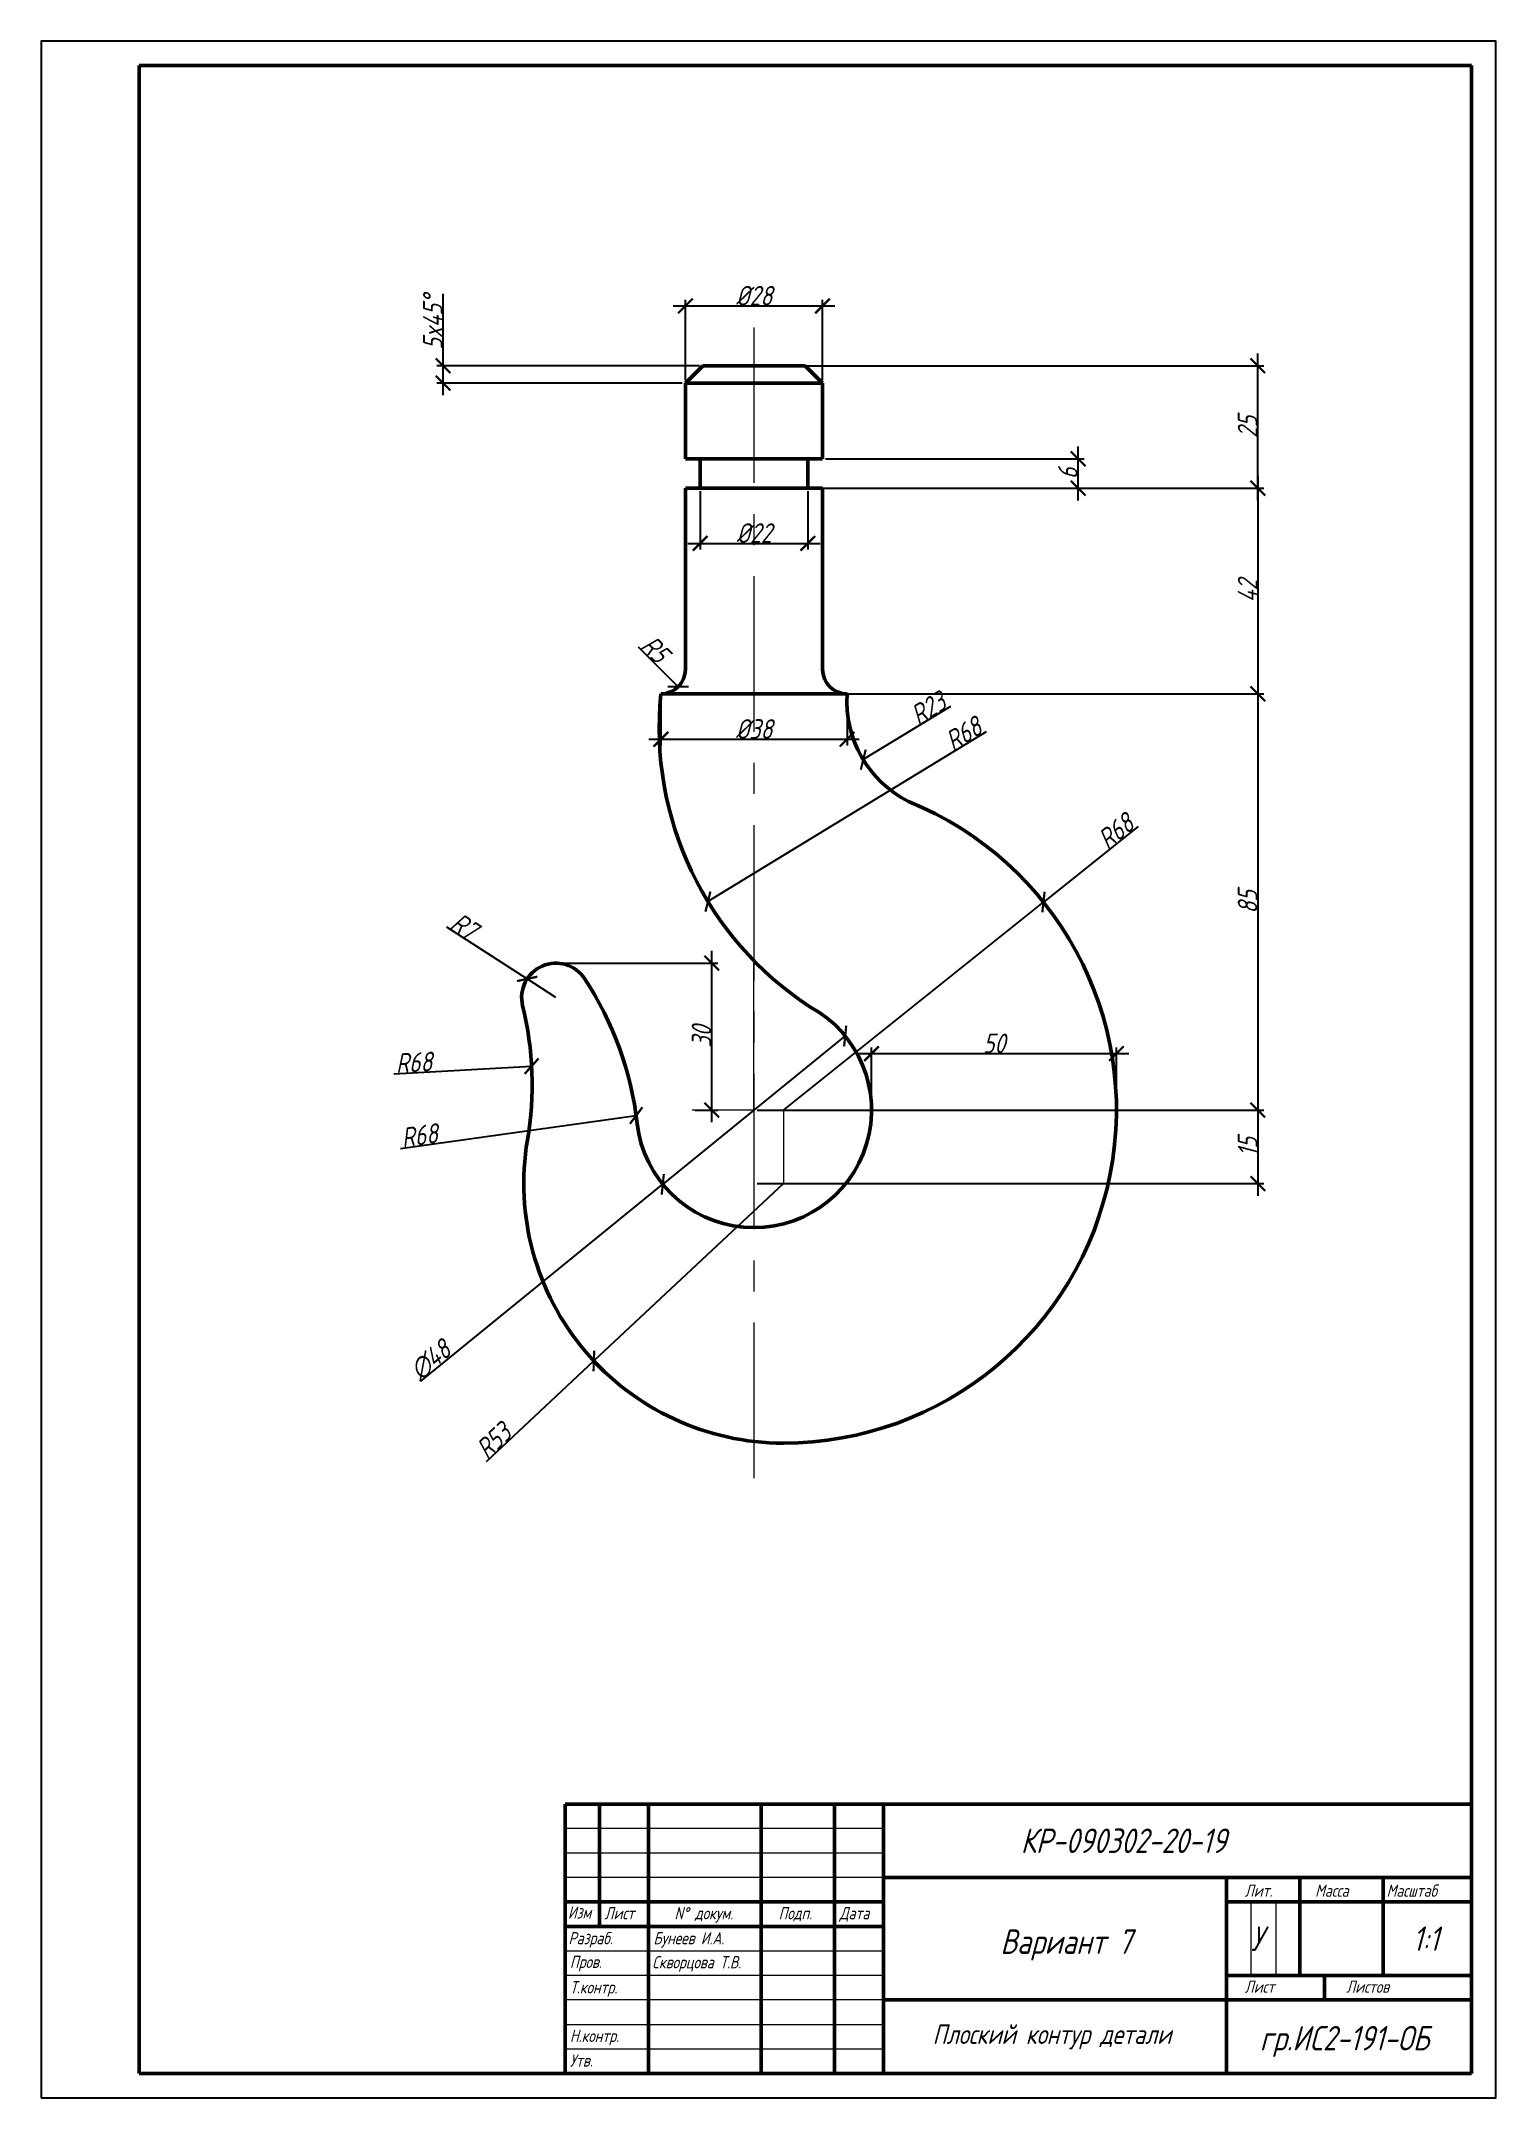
# Model space of a CAD drawing. Header units: millimetres. Extents: x 2830 to 3127, y 1507 to 1927.
import ezdxf

# ---------------------------------------------------------------- set-up
doc = ezdxf.new("R2010")
doc.units = ezdxf.units.MM
doc.linetypes.add('осевая', pattern=[50.8, 31.75, -6.35, 6.35, -6.35])
doc.layers.add('Непечатная', color=7, linetype='Continuous')
doc.layers.add('Текст', color=7, linetype='Continuous')
for name, color, linetype, lineweight in [('Осевая', 7, 'осевая', 15), ('Основная', 7, 'Continuous', 50), ('Размеры', 7, 'Continuous', 18), ('Тонкая', 7, 'Continuous', 20)]:
    doc.layers.add(name, color=color, linetype=linetype, lineweight=lineweight)
doc.styles.get("Standard").update_dxf_attribs({"font": '', "oblique": 15, "height": 4})
doc.styles.get('Standard').set_extended_font_data('GOST Type AU')
doc.dimstyles.new('NewStyle', dxfattribs={"dimtxt": 4, "dimasz": 3, "dimexe": 1.25, "dimexo": 0.625, "dimgap": 0.09, "dimtad": 1, "dimdsep": 46, "dimtxsty": 'Standard', "dimblk": 'ARCHTICK', "dimcen": 0.09, "dimdle": 2.5, "dimadec": 0, "dimazin": 2, "dimtfac": 1, "dimtmove": 0, "dimatfit": 3, "dimldrblk": 'ARCHTICK', "dimfxl": 1, "dimarcsym": 0})

# ---------------------------------------------------------------- blocks, each defined once
blk = doc.blocks.new('A$C3F8F3860')
at = {"layer": 'Непечатная'}
blk.add_lwpolyline([(0, 0), (297, 0), (297, 420), (0, 420)], close=True, dxfattribs=at)
at = {"layer": 'Основная'}
for p, q in [((20, 45), (20, 415)), ((292, 415), (20, 415)), ((292, 5), (292, 415)), ((107, 60), (107, 5)), ((292, 60), (107, 60)), ((114, 35), (114, 60)), ((124, 60), (124, 5)), ((147, 5), (147, 60)), ((162, 60), (162, 5)), ((172, 60), (172, 5)), ((20, 5), (20, 45)), ((172, 45), (292, 45)), ((242, 45), (242, 5)), ((257, 45), (257, 25)), ((274, 45), (274, 25)), ((242, 40), (292, 40)), ((292, 25), (242, 25)), ((262, 25), (262, 20)), ((292, 20), (172, 20)), ((20, 5), (292, 5))]:
    blk.add_line(p, q, dxfattribs=at)
at = {"layer": 'Основная', "lineweight": 50}
for p, q in [((172, 40), (107, 40)), ((172, 35), (107, 35))]:
    blk.add_line(p, q, dxfattribs=at)
at = {"layer": 'Тонкая'}
for p, q in [((172, 55), (107, 55)), ((172, 50), (107, 50)), ((172, 45), (107, 45)), ((246.99, 39.79), (246.99, 25)), ((252.07, 39.79), (252.07, 25)), ((107, 30), (172, 30)), ((172, 25), (107, 25)), ((172, 20), (107, 20))]:
    blk.add_line(p, q, dxfattribs=at)
for points in [[(107, 15), (172, 15)], [(107, 10), (172, 10)]]:
    blk.add_lwpolyline(points, dxfattribs=at)
at = {"layer": 'Текст', "oblique": 15}
for s, height, p in [('КР-090302-20-19', 5, (200, 50)), ('Лит.', 2.5, (245.72, 41.07)), ('Масса', 2.5, (260.09, 41.07)), ('Масштаб', 2.5, (274.68, 41.07)), ('Изм', 2.5, (107.55, 36.61)), ('Лист', 2.5, (115.02, 36.46)), ('N%%d докум. ', 2.5, (129.3, 36.46)), ('Подп.', 2.5, (150.56, 36.46)), ('Дата', 2.5, (163.01, 36.46)), ('Разраб.', 2.5, (107.66, 31.36)), ('Бунеев И.А.', 2.5, (125, 31.36)), ('Вариант 7', 5, (195.84, 29.4)), ('У', 5, (247, 30)), ('1:1', 5, (280, 30)), ('Пров.', 2.5, (107.96, 26.53)), ('Скворцова Т.В.', 2.5, (124.77, 26.45)), ('Т.контр.', 2.5, (107.96, 21.33)), ('Лист', 2.5, (245.72, 21.45)), ('Листов', 2.5, (266.44, 21.45)), ('Н.контр.', 2.5, (107.96, 11.41)), ('Плоский контур детали', 4, (182, 11)), ('гр.ИС2-191-ОБ', 5, (248.82, 9.69)), ('Утв.', 2.5, (107.96, 6.39))]:
    blk.add_text(s, height=height, dxfattribs=at).set_placement(p)
blk = doc.blocks.new('_ArchTick')
at = {"color": 0, "linetype": 'ByBlock', "const_width": 0.15}
blk.add_lwpolyline([(-0.5, -0.5), (0.5, 0.5)], dxfattribs=at)
blk = doc.blocks.new('*D19')
at = {"layer": 'Defpoints', "color": 0, "transparency": 16777216}
for p in [(2989.35, 1872.48), (2961.35, 1856.73), (2989.35, 1856.73)]:
    blk.add_point(p, dxfattribs=at)
at = {"layer": 'Размеры', "color": 0, "lineweight": -2, "transparency": 16777216}
for p, q in [((2961.35, 1857.35), (2961.35, 1873.73)), ((2989.35, 1857.35), (2989.35, 1873.73)), ((2958.85, 1872.48), (2991.85, 1872.48))]:
    blk.add_line(p, q, dxfattribs=at)
at = {"layer": 'Размеры', "color": 0, "lineweight": -2, "transparency": 16777216, "xscale": 3, "yscale": 3, "zscale": 3, "rotation": 180}
blk.add_blockref('_ArchTick', (2961.35, 1872.48), dxfattribs=at)
at = {"layer": 'Размеры', "color": 0, "lineweight": -2, "transparency": 16777216, "xscale": 3, "yscale": 3, "zscale": 3}
blk.add_blockref('_ArchTick', (2989.35, 1872.48), dxfattribs=at)
at = {"layer": 'Размеры', "color": 0, "transparency": 16777216, "insert": (2975.35, 1874.57), "char_height": 4, "attachment_point": 5}
blk.add_mtext('%%C28', dxfattribs=at)
blk = doc.blocks.new('*D21')
at = {"layer": 'Defpoints', "color": 0, "transparency": 16777216}
for p in [(2911.87, 1860.27), (2961.35, 1856.73), (2964.88, 1860.27)]:
    blk.add_point(p, dxfattribs=at)
at = {"layer": 'Размеры', "color": 0, "lineweight": -2, "transparency": 16777216}
for p, q in [((2911.87, 1860.27), (2911.87, 1874.98)), ((2964.26, 1860.27), (2910.62, 1860.27)), ((2960.72, 1856.73), (2910.62, 1856.73)), ((2911.87, 1854.23), (2911.87, 1860.27))]:
    blk.add_line(p, q, dxfattribs=at)
at = {"layer": 'Размеры', "color": 0, "lineweight": -2, "transparency": 16777216, "xscale": 3, "yscale": 3, "zscale": 3}
for p, rotation in [((2911.87, 1860.27), 90), ((2911.87, 1856.73), 270)]:
    blk.add_blockref('_ArchTick', p, dxfattribs=dict(at, rotation=rotation))
at = {"layer": 'Размеры', "color": 0, "transparency": 16777216, "insert": (2909.78, 1869.12), "char_height": 4, "attachment_point": 5, "rotation": 90}
blk.add_mtext('5x45%%D', dxfattribs=at)
blk = doc.blocks.new('*D22')
at = {"layer": 'Defpoints', "color": 0, "transparency": 16777216}
for p in [(2975.35, 1860.27), (3078.22, 1860.27), (2975.35, 1835.27)]:
    blk.add_point(p, dxfattribs=at)
at = {"layer": 'Размеры', "color": 0, "lineweight": -2, "transparency": 16777216}
for p, q in [((3078.22, 1832.77), (3078.22, 1862.77)), ((2975.97, 1860.27), (3079.47, 1860.27)), ((2975.97, 1835.27), (3079.47, 1835.27))]:
    blk.add_line(p, q, dxfattribs=at)
at = {"layer": 'Размеры', "color": 0, "lineweight": -2, "transparency": 16777216, "xscale": 3, "yscale": 3, "zscale": 3}
for p, rotation in [((3078.22, 1860.27), 90), ((3078.22, 1835.27), 270)]:
    blk.add_blockref('_ArchTick', p, dxfattribs=dict(at, rotation=rotation))
at = {"layer": 'Размеры', "color": 0, "transparency": 16777216, "insert": (3076.13, 1847.77), "char_height": 4, "attachment_point": 5, "rotation": 90}
blk.add_mtext('25', dxfattribs=at)
blk = doc.blocks.new('*D23')
at = {"layer": 'Defpoints', "color": 0, "transparency": 16777216}
for p in [(2989.35, 1841.27), (3041.54, 1841.27), (2989.35, 1835.27)]:
    blk.add_point(p, dxfattribs=at)
at = {"layer": 'Размеры', "color": 0, "lineweight": -2, "transparency": 16777216}
for p, q in [((2989.97, 1841.27), (3042.79, 1841.27)), ((3041.54, 1832.77), (3041.54, 1843.77)), ((2989.97, 1835.27), (3042.79, 1835.27))]:
    blk.add_line(p, q, dxfattribs=at)
at = {"layer": 'Размеры', "color": 0, "lineweight": -2, "transparency": 16777216, "xscale": 3, "yscale": 3, "zscale": 3}
for p, rotation in [((3041.54, 1841.27), 90), ((3041.54, 1835.27), 270)]:
    blk.add_blockref('_ArchTick', p, dxfattribs=dict(at, rotation=rotation))
at = {"layer": 'Размеры', "color": 0, "transparency": 16777216, "insert": (3039.45, 1838.27), "char_height": 4, "attachment_point": 5, "rotation": 90}
blk.add_mtext('6', dxfattribs=at)
blk = doc.blocks.new('*D24')
at = {"layer": 'Defpoints', "color": 0, "transparency": 16777216}
for p in [(2989.35, 1835.27), (2989.24, 1793.27), (3078.22, 1793.27)]:
    blk.add_point(p, dxfattribs=at)
at = {"layer": 'Размеры', "color": 0, "lineweight": -2, "transparency": 16777216}
for p, q in [((3078.22, 1837.77), (3078.22, 1790.77)), ((2989.97, 1835.27), (3079.47, 1835.27)), ((2989.87, 1793.27), (3079.47, 1793.27))]:
    blk.add_line(p, q, dxfattribs=at)
at = {"layer": 'Размеры', "color": 0, "lineweight": -2, "transparency": 16777216, "xscale": 3, "yscale": 3, "zscale": 3}
for p, rotation in [((3078.22, 1835.27), 90), ((3078.22, 1793.27), 270)]:
    blk.add_blockref('_ArchTick', p, dxfattribs=dict(at, rotation=rotation))
at = {"layer": 'Размеры', "color": 0, "transparency": 16777216, "insert": (3076.13, 1814.27), "char_height": 4, "attachment_point": 5, "rotation": 90}
blk.add_mtext('42', dxfattribs=at)
blk = doc.blocks.new('*D25')
at = {"layer": 'Defpoints', "color": 0, "transparency": 16777216}
for p in [(2975.35, 1793.27), (2975.35, 1708.27), (3078.22, 1708.27)]:
    blk.add_point(p, dxfattribs=at)
at = {"layer": 'Размеры', "color": 0, "lineweight": -2, "transparency": 16777216}
for p, q in [((3078.22, 1795.77), (3078.22, 1705.77)), ((2975.97, 1793.27), (3079.47, 1793.27)), ((2975.97, 1708.27), (3079.47, 1708.27))]:
    blk.add_line(p, q, dxfattribs=at)
at = {"layer": 'Размеры', "color": 0, "lineweight": -2, "transparency": 16777216, "xscale": 3, "yscale": 3, "zscale": 3}
for p, rotation in [((3078.22, 1793.27), 90), ((3078.22, 1708.27), 270)]:
    blk.add_blockref('_ArchTick', p, dxfattribs=dict(at, rotation=rotation))
at = {"layer": 'Размеры', "color": 0, "transparency": 16777216, "insert": (3076.13, 1750.77), "char_height": 4, "attachment_point": 5, "rotation": 90}
blk.add_mtext('85', dxfattribs=at)
blk = doc.blocks.new('*D26')
at = {"layer": 'Defpoints', "color": 0, "transparency": 16777216}
for p in [(2975.35, 1708.27), (2975.35, 1693.27), (3078.22, 1693.27)]:
    blk.add_point(p, dxfattribs=at)
at = {"layer": 'Тонкая', "color": 0, "lineweight": -2, "transparency": 16777216}
for p, q in [((3078.22, 1710.77), (3078.22, 1690.77)), ((2975.97, 1708.27), (3079.47, 1708.27)), ((2975.97, 1693.27), (3079.47, 1693.27))]:
    blk.add_line(p, q, dxfattribs=at)
at = {"layer": 'Тонкая', "color": 0, "lineweight": -2, "transparency": 16777216, "xscale": 3, "yscale": 3, "zscale": 3}
for p, rotation in [((3078.22, 1708.27), 90), ((3078.22, 1693.27), 270)]:
    blk.add_blockref('_ArchTick', p, dxfattribs=dict(at, rotation=rotation))
at = {"layer": 'Тонкая', "color": 0, "transparency": 16777216, "insert": (3076.13, 1700.77), "char_height": 4, "attachment_point": 5, "rotation": 90}
blk.add_mtext('15', dxfattribs=at)
blk = doc.blocks.new('*D29')
at = {"layer": 'Defpoints', "color": 0, "transparency": 16777216}
for p in [(3049.35, 1719.8), (2999.35, 1708.27), (3049.35, 1708.27)]:
    blk.add_point(p, dxfattribs=at)
at = {"layer": 'Тонкая', "color": 0, "lineweight": -2, "transparency": 16777216}
for p, q in [((2996.85, 1719.8), (3051.85, 1719.8)), ((2999.35, 1708.89), (2999.35, 1721.05)), ((3049.35, 1708.89), (3049.35, 1721.05))]:
    blk.add_line(p, q, dxfattribs=at)
at = {"layer": 'Тонкая', "color": 0, "lineweight": -2, "transparency": 16777216, "xscale": 3, "yscale": 3, "zscale": 3, "rotation": 180}
blk.add_blockref('_ArchTick', (2999.35, 1719.8), dxfattribs=at)
at = {"layer": 'Тонкая', "color": 0, "lineweight": -2, "transparency": 16777216, "xscale": 3, "yscale": 3, "zscale": 3}
blk.add_blockref('_ArchTick', (3049.35, 1719.8), dxfattribs=at)
at = {"layer": 'Тонкая', "color": 0, "transparency": 16777216, "insert": (3024.35, 1721.89), "char_height": 4, "attachment_point": 5}
blk.add_mtext('50', dxfattribs=at)
blk = doc.blocks.new('*D30')
at = {"layer": 'Defpoints', "color": 0, "transparency": 16777216}
for p in [(2956.35, 1793.27), (2994.35, 1793.27), (2994.35, 1784)]:
    blk.add_point(p, dxfattribs=at)
at = {"layer": 'Тонкая', "color": 0, "lineweight": -2, "transparency": 16777216}
for p, q in [((2956.35, 1792.64), (2956.35, 1782.75)), ((2994.35, 1792.64), (2994.35, 1782.75)), ((2953.85, 1784), (2996.85, 1784))]:
    blk.add_line(p, q, dxfattribs=at)
at = {"layer": 'Тонкая', "color": 0, "lineweight": -2, "transparency": 16777216, "xscale": 3, "yscale": 3, "zscale": 3, "rotation": 180}
blk.add_blockref('_ArchTick', (2956.35, 1784), dxfattribs=at)
at = {"layer": 'Тонкая', "color": 0, "lineweight": -2, "transparency": 16777216, "xscale": 3, "yscale": 3, "zscale": 3}
blk.add_blockref('_ArchTick', (2994.35, 1784), dxfattribs=at)
at = {"layer": 'Тонкая', "color": 0, "transparency": 16777216, "insert": (2975.35, 1786.09), "char_height": 4, "attachment_point": 5}
blk.add_mtext('%%C38', dxfattribs=at)
blk = doc.blocks.new('*D32')
at = {"layer": 'Defpoints', "color": 0, "transparency": 16777216}
for p in [(2964.35, 1835.27), (2986.35, 1835.27), (2986.35, 1824)]:
    blk.add_point(p, dxfattribs=at)
at = {"layer": 'Тонкая', "color": 0, "lineweight": -2, "transparency": 16777216}
for p, q in [((2964.35, 1834.64), (2964.35, 1822.75)), ((2986.35, 1834.64), (2986.35, 1822.75)), ((2961.85, 1824), (2988.85, 1824))]:
    blk.add_line(p, q, dxfattribs=at)
at = {"layer": 'Тонкая', "color": 0, "lineweight": -2, "transparency": 16777216, "xscale": 3, "yscale": 3, "zscale": 3, "rotation": 180}
blk.add_blockref('_ArchTick', (2964.35, 1824), dxfattribs=at)
at = {"layer": 'Тонкая', "color": 0, "lineweight": -2, "transparency": 16777216, "xscale": 3, "yscale": 3, "zscale": 3}
blk.add_blockref('_ArchTick', (2986.35, 1824), dxfattribs=at)
at = {"layer": 'Тонкая', "color": 0, "transparency": 16777216, "insert": (2975.35, 1826.1), "char_height": 4, "attachment_point": 5}
blk.add_mtext('%%C22', dxfattribs=at)
blk = doc.blocks.new('*D34')
at = {"layer": 'Defpoints', "color": 0, "transparency": 16777216}
for p in [(3017.3, 1791.8), (2997.66, 1779.84)]:
    blk.add_point(p, dxfattribs=at)
at = {"layer": 'Тонкая', "color": 0, "lineweight": -2, "transparency": 16777216}
blk.add_line((3015.44, 1790.66), (2997.66, 1779.84), dxfattribs=at)
at = {"layer": 'Тонкая', "color": 0, "lineweight": -2, "transparency": 16777216, "xscale": 3, "yscale": 3, "zscale": 3, "rotation": 211.3298537955403}
blk.add_blockref('_ArchTick', (2997.66, 1779.84), dxfattribs=at)
at = {"layer": 'Тонкая', "color": 0, "transparency": 16777216, "insert": (3010.89, 1790.34), "char_height": 4, "attachment_point": 5, "rotation": 31.3299}
blk.add_mtext('R23', dxfattribs=at)
blk = doc.blocks.new('*D35')
at = {"layer": 'Defpoints', "color": 0, "transparency": 16777216}
for p in [(3034.45, 1750.74), (2981.35, 1708.27)]:
    blk.add_point(p, dxfattribs=at)
at = {"layer": 'Тонкая', "color": 0, "lineweight": -2, "transparency": 16777216}
for p in [(3053.78, 1766.2), (2981.35, 1708.27)]:
    blk.add_line(p, (3034.45, 1750.74), dxfattribs=at)
at = {"layer": 'Тонкая', "color": 0, "lineweight": -2, "transparency": 16777216, "xscale": 3, "yscale": 3, "zscale": 3, "rotation": 218.655394893825}
blk.add_blockref('_ArchTick', (3034.45, 1750.74), dxfattribs=at)
at = {"layer": 'Тонкая', "color": 0, "transparency": 16777216, "insert": (3049.19, 1765.21), "char_height": 4, "attachment_point": 5, "rotation": 38.6554}
blk.add_mtext('R68', dxfattribs=at)
blk = doc.blocks.new('*D38')
at = {"layer": 'Defpoints', "color": 0, "transparency": 16777216}
for p in [(2993.97, 1723.41), (2956.73, 1693.12)]:
    blk.add_point(p, dxfattribs=at)
at = {"layer": 'Тонкая', "color": 0, "lineweight": -2, "transparency": 16777216}
for p in [(2993.97, 1723.41), (2907.31, 1652.9)]:
    blk.add_line(p, (2956.73, 1693.12), dxfattribs=at)
at = {"layer": 'Тонкая', "color": 0, "lineweight": -2, "transparency": 16777216, "xscale": 3, "yscale": 3, "zscale": 3}
for p, rotation in [((2993.97, 1723.41), 219.1333794852251), ((2956.73, 1693.12), 39.1333794852251)]:
    blk.add_blockref('_ArchTick', p, dxfattribs=dict(at, rotation=rotation))
at = {"layer": 'Тонкая', "color": 0, "transparency": 16777216, "insert": (2909.28, 1657.2), "char_height": 4, "attachment_point": 5, "rotation": 39.1334}
blk.add_mtext('∅48', dxfattribs=at)
blk = doc.blocks.new('*D39')
at = {"layer": 'Defpoints', "color": 0, "transparency": 16777216}
for p in [(2981.35, 1693.27), (2942.66, 1657.05)]:
    blk.add_point(p, dxfattribs=at)
at = {"layer": 'Тонкая', "color": 0, "lineweight": -2, "transparency": 16777216}
for p in [(2981.35, 1693.27), (2920.73, 1636.52)]:
    blk.add_line(p, (2942.66, 1657.05), dxfattribs=at)
at = {"layer": 'Тонкая', "color": 0, "lineweight": -2, "transparency": 16777216, "xscale": 3, "yscale": 3, "zscale": 3, "rotation": 43.10767508874162}
blk.add_blockref('_ArchTick', (2942.66, 1657.05), dxfattribs=at)
at = {"layer": 'Тонкая', "color": 0, "transparency": 16777216, "insert": (2922.16, 1640.73), "char_height": 4, "attachment_point": 5, "rotation": 43.1077}
blk.add_mtext('R53', dxfattribs=at)
blk = doc.blocks.new('*D40')
at = {"layer": 'Defpoints', "color": 0, "transparency": 16777216}
for p in [(2951.3, 1707.16), (2883.95, 1697.74)]:
    blk.add_point(p, dxfattribs=at)
at = {"layer": 'Тонкая', "color": 0, "lineweight": -2, "transparency": 16777216}
blk.add_line((2903.16, 1700.43), (2951.3, 1707.16), dxfattribs=at)
at = {"layer": 'Тонкая', "color": 0, "lineweight": -2, "transparency": 16777216, "xscale": 3, "yscale": 3, "zscale": 3, "rotation": 7.963473355256438}
blk.add_blockref('_ArchTick', (2951.3, 1707.16), dxfattribs=at)
at = {"layer": 'Тонкая', "color": 0, "transparency": 16777216, "insert": (2907.03, 1703.09), "char_height": 4, "attachment_point": 5, "rotation": 7.9635}
blk.add_mtext('R68', dxfattribs=at)
blk = doc.blocks.new('*D41')
at = {"layer": 'Defpoints', "color": 0, "transparency": 16777216}
for p in [(2929.95, 1717.24), (2862.05, 1713.49)]:
    blk.add_point(p, dxfattribs=at)
at = {"layer": 'Тонкая', "color": 0, "lineweight": -2, "transparency": 16777216}
blk.add_line((2901.82, 1715.69), (2929.95, 1717.24), dxfattribs=at)
at = {"layer": 'Тонкая', "color": 0, "lineweight": -2, "transparency": 16777216, "xscale": 3, "yscale": 3, "zscale": 3, "rotation": 3.153309955432863}
blk.add_blockref('_ArchTick', (2929.95, 1717.24), dxfattribs=at)
at = {"layer": 'Тонкая', "color": 0, "transparency": 16777216, "insert": (2905.9, 1718.01), "char_height": 4, "attachment_point": 5, "rotation": 3.1533}
blk.add_mtext('R68', dxfattribs=at)
blk = doc.blocks.new('*D42')
at = {"layer": 'Defpoints', "color": 0, "transparency": 16777216}
for p in [(2929.04, 1735.06), (2934.92, 1731.27)]:
    blk.add_point(p, dxfattribs=at)
at = {"layer": 'Тонкая', "color": 0, "lineweight": -2, "transparency": 16777216}
for p in [(2912.58, 1745.69), (2934.92, 1731.27)]:
    blk.add_line(p, (2929.04, 1735.06), dxfattribs=at)
at = {"layer": 'Тонкая', "color": 0, "lineweight": -2, "transparency": 16777216, "xscale": 3, "yscale": 3, "zscale": 3, "rotation": 327.1517640528435}
blk.add_blockref('_ArchTick', (2929.04, 1735.06), dxfattribs=at)
at = {"layer": 'Тонкая', "color": 0, "transparency": 16777216, "insert": (2916.16, 1745.86), "char_height": 4, "attachment_point": 5, "rotation": 327.1518}
blk.add_mtext('R7', dxfattribs=at)
blk = doc.blocks.new('*D44')
at = {"layer": 'Defpoints', "color": 0, "transparency": 16777216}
for p in [(2934.92, 1738.27), (2966.73, 1738.27), (2962.72, 1708.27)]:
    blk.add_point(p, dxfattribs=at)
at = {"layer": 'Тонкая', "color": 0, "lineweight": -2, "transparency": 16777216}
for p, q in [((2966.73, 1705.77), (2966.73, 1740.77)), ((2935.54, 1738.27), (2967.98, 1738.27)), ((2963.35, 1708.27), (2967.98, 1708.27))]:
    blk.add_line(p, q, dxfattribs=at)
at = {"layer": 'Тонкая', "color": 0, "lineweight": -2, "transparency": 16777216, "xscale": 3, "yscale": 3, "zscale": 3}
for p, rotation in [((2966.73, 1738.27), 90), ((2966.73, 1708.27), 270)]:
    blk.add_blockref('_ArchTick', p, dxfattribs=dict(at, rotation=rotation))
at = {"layer": 'Тонкая', "color": 0, "transparency": 16777216, "insert": (2964.64, 1723.27), "char_height": 4, "attachment_point": 5, "rotation": 90}
blk.add_mtext('30', dxfattribs=at)
blk = doc.blocks.new('*D45')
at = {"layer": 'Defpoints', "color": 0, "transparency": 16777216}
for p in [(3023.99, 1786.28), (2965.95, 1750.85)]:
    blk.add_point(p, dxfattribs=at)
at = {"layer": 'Тонкая', "color": 0, "lineweight": -2, "transparency": 16777216}
blk.add_line((3022.77, 1785.54), (2965.95, 1750.85), dxfattribs=at)
at = {"layer": 'Тонкая', "color": 0, "lineweight": -2, "transparency": 16777216, "xscale": 3, "yscale": 3, "zscale": 3, "rotation": 211.4050063552249}
blk.add_blockref('_ArchTick', (2965.95, 1750.85), dxfattribs=at)
at = {"layer": 'Тонкая', "color": 0, "transparency": 16777216, "insert": (3018.1, 1785.14), "char_height": 4, "attachment_point": 5, "rotation": 31.405}
blk.add_mtext('R68', dxfattribs=at)
blk = doc.blocks.new('*D46')
at = {"layer": 'Defpoints', "color": 0, "transparency": 16777216}
for p in [(2956.35, 1798.27), (2959.88, 1794.73)]:
    blk.add_point(p, dxfattribs=at)
at = {"layer": 'Тонкая', "color": 0, "lineweight": -2, "transparency": 16777216}
blk.add_line((2951.72, 1802.89), (2959.88, 1794.73), dxfattribs=at)
at = {"layer": 'Тонкая', "color": 0, "lineweight": -2, "transparency": 16777216, "xscale": 3, "yscale": 3, "zscale": 3, "rotation": 315.0000000000405}
blk.add_blockref('_ArchTick', (2959.88, 1794.73), dxfattribs=at)
at = {"layer": 'Тонкая', "color": 0, "transparency": 16777216, "insert": (2955.16, 1802.41), "char_height": 4, "attachment_point": 5, "rotation": 315}
blk.add_mtext('R5', dxfattribs=at)

msp = doc.modelspace()

# ---------------------------------------------------------------- linework, layer by layer
at = {"layer": 'Осевая'}
msp.add_line((2975.349, 1868.077), (2975.349, 1630.699), dxfattribs=at)
at = {"layer": 'Основная'}
for p, q in [((2964.884, 1860.265), (2961.349, 1856.73)), ((2961.349, 1856.73), (2989.349, 1856.73)), ((2961.349, 1856.73), (2961.349, 1841.265)), ((2985.813, 1860.265), (2964.884, 1860.265)), ((2985.813, 1860.265), (2989.349, 1856.73)), ((2989.349, 1856.73), (2989.349, 1841.265)), ((2961.349, 1841.265), (2989.349, 1841.265)), ((2964.349, 1841.265), (2964.349, 1835.265)), ((2986.349, 1835.265), (2986.349, 1841.265)), ((2961.349, 1835.265), (2989.349, 1835.265)), ((2961.349, 1835.265), (2961.349, 1798.265)), ((2964.349, 1835.265), (2986.349, 1835.265)), ((2989.349, 1835.265), (2989.349, 1798.265)), ((2956.349, 1793.265), (2994.349, 1793.265))]:
    msp.add_line(p, q, dxfattribs=at)
for centre, radius, start, end in [((2956.349, 1798.265), 5, 270, 0), ((2994.349, 1798.265), 5, 180, 270), ((3023.989, 1786.282), 68, 174.10522, 236.79955), ((3017.302, 1791.796), 23, 176.33817, 243.12938), ((2981.349, 1708.265), 68, 270, 67.92336), ((2934.916, 1731.265), 7, 33.33532, 193.70619), ((2883.953, 1697.743), 68, 6.56715, 33.33532), ((2862.052, 1713.495), 68, 350.37587, 13.70619), ((2975.349, 1708.265), 24, 186.56715, 61.62523), ((2981.349, 1693.265), 53, 170.37587, 270)]:
    msp.add_arc(centre, radius, start, end, dxfattribs=at)
at = {"layer": 'Тонкая'}
for p, q in [((2975.349, 1708.265), (2975.349, 1738.265)), ((2975.349, 1708.265), (2962.724, 1708.265)), ((2981.349, 1708.301), (2981.349, 1693.301))]:
    msp.add_line(p, q, dxfattribs=at)

# ---------------------------------------------------------------- block references
at = {"layer": 'Основная'}
msp.add_blockref('A$C3F8F3860', (2829.813, 1506.558), dxfattribs=at)

# ---------------------------------------------------------------- dimensions: what is measured, and where the dimension line sits
at = {"layer": 'Размеры'}
dim = msp.add_linear_dim(base=(2911.867, 1860.265), p1=(2961.349, 1856.73), p2=(2964.884, 1860.265), angle=90, text='5x45%%D', dimstyle='NewStyle', dxfattribs=at)
dim.commit()
dim.dimension.update_dxf_attribs({"geometry": '*D21', "text_midpoint": (2911.867, 1869.122), "dimtype": 160})
dim = msp.add_linear_dim(base=(2989.349, 1872.475), p1=(2961.349, 1856.73), p2=(2989.349, 1856.73), text='%%C28', dimstyle='NewStyle', dxfattribs=at)
dim.commit()
dim.dimension.update_dxf_attribs({"geometry": '*D19', "text_midpoint": (2975.349, 1874.568)})
for base, p1, p2, picture, middle in [((3078.221, 1860.265), (2975.349, 1835.265), (2975.349, 1860.265), '*D22', (3076.128, 1847.765)), ((3078.221, 1793.265), (2989.349, 1835.265), (2989.241, 1793.265), '*D24', (3076.128, 1814.265)), ((3078.221, 1708.265), (2975.349, 1793.265), (2975.349, 1708.265), '*D25', (3076.129, 1750.765))]:
    dim = msp.add_linear_dim(base=base, p1=p1, p2=p2, angle=90, dimstyle='NewStyle', dxfattribs=at)
    dim.commit()
    dim.dimension.update_dxf_attribs({"geometry": picture, "text_midpoint": middle})
dim = msp.add_linear_dim(base=(3041.541, 1841.265), p1=(2989.349, 1835.265), p2=(2989.349, 1841.265), angle=90, dimstyle='NewStyle', dxfattribs=at)
dim.commit()
dim.dimension.update_dxf_attribs({"geometry": '*D23', "text_midpoint": (3041.541, 1838.265), "dimtype": 160})
at = {"layer": 'Тонкая'}
for base, p1, p2, picture, middle in [((2986.349, 1824.002), (2964.349, 1835.265), (2986.349, 1835.265), '*D32', (2975.349, 1826.095)), ((2994.349, 1783.999), (2956.349, 1793.265), (2994.349, 1793.265), '*D30', (2975.349, 1786.09))]:
    dim = msp.add_linear_dim(base=base, p1=p1, p2=p2, text='%%C<>', dimstyle='NewStyle', dxfattribs=at)
    dim.commit()
    dim.dimension.update_dxf_attribs({"geometry": picture, "text_midpoint": middle})
for center, mpoint, picture, middle in [((2956.349, 1798.265), (2959.884, 1794.73), '*D46', (2953.683, 1800.932)), ((3017.302, 1791.796), (2997.656, 1779.837), '*D34', (3011.974, 1788.553)), ((3023.989, 1786.282), (2965.951, 1750.848), '*D45', (3019.186, 1783.349)), ((2981.349, 1708.265), (3034.451, 1750.74), '*D35', (3050.495, 1763.574)), ((2934.916, 1731.265), (2929.035, 1735.062), '*D42', (2915.031, 1744.104)), ((2862.052, 1713.495), (2929.949, 1717.235), '*D41', (2906.012, 1715.916)), ((2883.953, 1697.743), (2951.297, 1707.164), '*D40', (2907.324, 1701.013)), ((2981.349, 1693.265), (2942.655, 1657.047), '*D39', (2923.588, 1639.199))]:
    dim = msp.add_radius_dim(center=center, mpoint=mpoint, dimstyle='NewStyle', dxfattribs=at)
    dim.commit()
    dim.dimension.update_dxf_attribs({"geometry": picture, "text_midpoint": middle, "dimtype": 164})
for base, p1, p2, picture, middle in [((2966.729, 1738.265), (2962.724, 1708.265), (2934.916, 1738.265), '*D44', (2964.638, 1723.265)), ((3078.221, 1693.265), (2975.349, 1708.265), (2975.349, 1693.265), '*D26', (3076.129, 1700.765))]:
    dim = msp.add_linear_dim(base=base, p1=p1, p2=p2, angle=90, dimstyle='NewStyle', dxfattribs=at)
    dim.commit()
    dim.dimension.update_dxf_attribs({"geometry": picture, "text_midpoint": middle})
dim = msp.add_diameter_dim_2p(p1=(2993.965, 1723.412), p2=(2956.733, 1693.118), dimstyle='NewStyle', dxfattribs=at)
dim.commit()
dim.dimension.update_dxf_attribs({"geometry": '*D38', "text_midpoint": (2910.596, 1655.579), "dimtype": 163})
dim = msp.add_linear_dim(base=(3049.349, 1719.795), p1=(2999.349, 1708.265), p2=(3049.349, 1708.265), dimstyle='NewStyle', dxfattribs=at)
dim.commit()
dim.dimension.update_dxf_attribs({"geometry": '*D29', "text_midpoint": (3024.349, 1721.887)})

doc.saveas('drawing.dxf')
